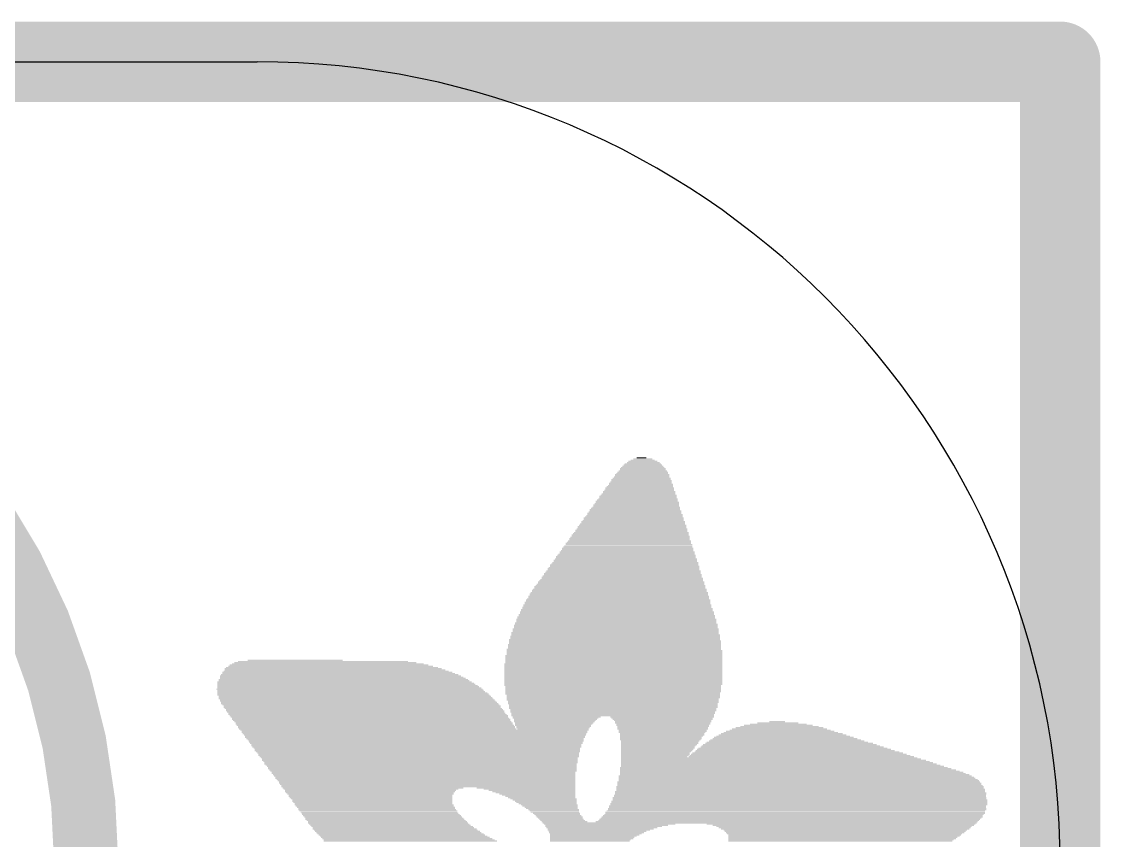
# Model space of a CAD drawing. Extents: x -2.1 to 12.3, y -0.9 to 15.4.
# Drawn here: x 6.875 to 10.287, y 12.778 to 15.367 of the extents above; entities that cross this region are included whole.
import ezdxf

# ---------------------------------------------------------------- set-up
doc = ezdxf.new("R2010")
doc.units = 0
for name, color, linetype in [('1', 12, 'CONTINUOUS'), ('16', 132, 'CONTINUOUS'), ('20', 53, 'CONTINUOUS'), ('21', 40, 'CONTINUOUS')]:
    doc.layers.add(name, color=color, linetype=linetype)

# ---------------------------------------------------------------- blocks, each defined once
blk = doc.blocks.new('RECT')
blk.add_solid([(-0.5, -0.5), (0.5, -0.5), (-0.5, 0.5), (0.5, 0.5)])

msp = doc.modelspace()

# ---------------------------------------------------------------- linework, layer by layer
at = {"layer": '1', "const_width": 0.254}
for points in [[(0, 15.24), (10.16, 15.24)], [(10.16, 15.24), (10.16, 0)]]:
    msp.add_lwpolyline(points, dxfattribs=at)
at = {"layer": '1', "const_width": 0.127}
for points in [[(10.2235, 15.24, 1), (10.0965, 15.24)], [(10.16, 15.1765, 1), (10.16, 15.3035)]]:
    msp.add_lwpolyline(points, format="xyb", dxfattribs=at)
at = {"layer": '16', "const_width": 0.254}
for points in [[(0, 15.24), (10.16, 15.24)], [(10.16, 15.24), (10.16, 0)]]:
    msp.add_lwpolyline(points, dxfattribs=at)
at = {"layer": '16', "const_width": 0.127}
for points in [[(10.2235, 15.24, 1), (10.0965, 15.24)], [(10.16, 15.1765, 1), (10.16, 15.3035)]]:
    msp.add_lwpolyline(points, format="xyb", dxfattribs=at)
at = {"layer": '20'}
msp.add_line((2.54, 15.24), (7.62, 15.24), dxfattribs=at)
msp.add_arc((7.62, 12.7), 2.54, 0, 90, dxfattribs=at)
at = {"layer": '21', "const_width": 0.2032}
msp.add_lwpolyline([(5.08, 10.7, 1), (5.08, 14.7, 1), (5.08, 10.7)], format="xyb", dxfattribs=at)

# ---------------------------------------------------------------- block references
at = {"layer": '21'}
for p, xscale, yscale in [((8.8361, 13.9878), 0.0305, 0.0038), ((8.8398, 13.9535), 0.1448, 0.0038), ((8.8399, 13.9573), 0.1371, 0.0038), ((8.8399, 13.9611), 0.1295, 0.0038), ((8.8399, 13.9649), 0.1219, 0.0038), ((8.8399, 13.9687), 0.1143, 0.0038), ((8.8418, 13.9725), 0.1029, 0.0038), ((8.8399, 13.9764), 0.0915, 0.0039), ((8.8398, 13.9802), 0.0762, 0.0038), ((8.8399, 13.984), 0.0609, 0.0038), ((8.8342, 13.9192), 0.1867, 0.0038), ((8.8361, 13.923), 0.1829, 0.0038), ((8.8361, 13.9268), 0.1753, 0.0038), ((8.838, 13.9344), 0.1715, 0.0038), ((8.838, 13.9306), 0.1715, 0.0038), ((8.8379, 13.9383), 0.1638, 0.0039), ((8.8398, 13.9421), 0.16, 0.0038), ((8.8398, 13.9459), 0.1524, 0.0038), ((8.8398, 13.9497), 0.1448, 0.0038), ((8.8284, 13.8849), 0.221, 0.0038), ((8.8303, 13.8925), 0.2172, 0.0038), ((8.8303, 13.8887), 0.2172, 0.0038), ((8.8303, 13.8963), 0.2096, 0.0038), ((8.8322, 13.9002), 0.2058, 0.0039), ((8.8323, 13.9078), 0.1981, 0.0038), ((8.8342, 13.904), 0.2019, 0.0038), ((8.8342, 13.9116), 0.1943, 0.0038), ((8.8361, 13.9154), 0.1905, 0.0038), ((8.8208, 13.8506), 0.2591, 0.0038), ((8.8227, 13.8544), 0.2552, 0.0038), ((8.8246, 13.8582), 0.2514, 0.0038), ((8.8246, 13.8659), 0.2438, 0.0038), ((8.8246, 13.862), 0.2438, 0.0039), ((8.8265, 13.8697), 0.24, 0.0038), ((8.8265, 13.8735), 0.2324, 0.0038), ((8.8284, 13.8811), 0.2286, 0.0038), ((8.8284, 13.8773), 0.2286, 0.0038), ((8.8151, 13.8163), 0.2934, 0.0038), ((8.817, 13.8201), 0.2896, 0.0038), ((8.8151, 13.8239), 0.2857, 0.0039), ((8.817, 13.8278), 0.2819, 0.0038), ((8.8189, 13.8316), 0.2781, 0.0038), ((8.8189, 13.8392), 0.2705, 0.0038), ((8.8189, 13.8354), 0.2705, 0.0038), ((8.8208, 13.843), 0.2667, 0.0038), ((8.8227, 13.8468), 0.2629, 0.0038), ((8.8094, 13.7858), 0.3277, 0.0039), ((8.8094, 13.782), 0.3277, 0.0038), ((8.8094, 13.7897), 0.3201, 0.0038), ((8.8113, 13.7973), 0.3163, 0.0038), ((8.8113, 13.7935), 0.3163, 0.0038), ((8.8113, 13.8011), 0.3086, 0.0038), ((8.8132, 13.8049), 0.3048, 0.0038), ((8.8132, 13.8125), 0.2972, 0.0038), ((8.8151, 13.8087), 0.301, 0.0038), ((8.8018, 13.7477), 0.3657, 0.0039), ((8.8037, 13.7516), 0.3619, 0.0038), ((8.8037, 13.7592), 0.3543, 0.0038), ((8.8037, 13.7554), 0.3543, 0.0038), ((8.8056, 13.763), 0.3505, 0.0038), ((8.8056, 13.7706), 0.3429, 0.0038), ((8.8056, 13.7668), 0.3429, 0.0038), ((8.8075, 13.7744), 0.3391, 0.0038), ((8.8075, 13.7782), 0.3315, 0.0038), ((8.7941, 13.7173), 0.3962, 0.0038), ((8.796, 13.7135), 0.4, 0.0038), ((8.796, 13.7211), 0.3924, 0.0038), ((8.7979, 13.7249), 0.3886, 0.0038), ((8.7979, 13.7325), 0.381, 0.0038), ((8.7979, 13.7287), 0.381, 0.0038), ((8.7998, 13.7363), 0.3772, 0.0038), ((8.7998, 13.7439), 0.3696, 0.0038), ((8.8017, 13.7401), 0.3734, 0.0038), ((8.7884, 13.6792), 0.4382, 0.0038), ((8.7884, 13.683), 0.4306, 0.0038), ((8.7903, 13.6906), 0.4268, 0.0038), ((8.7903, 13.6868), 0.4268, 0.0038), ((8.7904, 13.6944), 0.4191, 0.0038), ((8.7923, 13.702), 0.4153, 0.0038), ((8.7923, 13.6982), 0.4153, 0.0038), ((8.7922, 13.7058), 0.4076, 0.0038), ((8.7941, 13.7096), 0.4038, 0.0039), ((8.7808, 13.6487), 0.4686, 0.0038), ((8.7827, 13.6449), 0.4724, 0.0038), ((8.7827, 13.6525), 0.4648, 0.0038), ((8.7846, 13.6563), 0.461, 0.0038), ((8.7846, 13.6639), 0.4534, 0.0038), ((8.7846, 13.6601), 0.4534, 0.0038), ((8.7865, 13.6677), 0.4496, 0.0038), ((8.7865, 13.6754), 0.442, 0.0038), ((8.7865, 13.6715), 0.442, 0.0039), ((8.7732, 13.6106), 0.5067, 0.0038), ((8.7751, 13.6144), 0.5029, 0.0038), ((8.7751, 13.622), 0.4953, 0.0038), ((8.777, 13.6182), 0.4991, 0.0038), ((8.777, 13.6258), 0.4915, 0.0038), ((8.7789, 13.6296), 0.4877, 0.0038), ((8.7789, 13.6373), 0.4801, 0.0038), ((8.7789, 13.6334), 0.4801, 0.0039), ((8.7808, 13.6411), 0.4762, 0.0038), ((8.7675, 13.5801), 0.5411, 0.0038), ((8.7675, 13.5763), 0.5411, 0.0038), ((8.7694, 13.5839), 0.5373, 0.0038), ((8.7694, 13.5877), 0.5295, 0.0038), ((8.7713, 13.5953), 0.5257, 0.0039), ((8.7713, 13.5915), 0.5257, 0.0038), ((8.7713, 13.5992), 0.5181, 0.0038), ((8.7732, 13.603), 0.5143, 0.0038), ((8.7751, 13.6068), 0.5105, 0.0038), ((8.7637, 13.5496), 0.5715, 0.0038), ((8.7637, 13.5458), 0.5715, 0.0038), ((8.7637, 13.5572), 0.5639, 0.0039), ((8.7637, 13.5534), 0.5639, 0.0038), ((8.7656, 13.5611), 0.5601, 0.0038), ((8.7656, 13.5687), 0.5525, 0.0038), ((8.7656, 13.5649), 0.5525, 0.0038), ((8.7675, 13.5725), 0.5487, 0.0038), ((8.7579, 13.5153), 0.5982, 0.0038), ((8.7598, 13.5115), 0.602, 0.0038), ((8.7598, 13.523), 0.5944, 0.0038), ((8.7598, 13.5191), 0.5944, 0.0039), ((8.7599, 13.5306), 0.5867, 0.0038), ((8.7599, 13.5268), 0.5867, 0.0038), ((8.7618, 13.5382), 0.5829, 0.0038), ((8.7618, 13.5344), 0.5829, 0.0038), ((8.7618, 13.542), 0.5753, 0.0038), ((8.756, 13.4772), 0.6324, 0.0038), ((8.756, 13.4849), 0.6248, 0.0038), ((8.756, 13.4811), 0.6248, 0.0039), ((8.756, 13.4925), 0.6172, 0.0038), ((8.7579, 13.4887), 0.621, 0.0038), ((8.7579, 13.5001), 0.6134, 0.0038), ((8.7579, 13.4963), 0.6134, 0.0038), ((8.7579, 13.5077), 0.6058, 0.0038), ((8.7579, 13.5039), 0.6058, 0.0038), ((8.7542, 13.4468), 0.6515, 0.0038), ((8.7542, 13.443), 0.6515, 0.0039), ((8.7542, 13.4582), 0.6439, 0.0038), ((8.7542, 13.4544), 0.6439, 0.0038), ((8.7542, 13.4506), 0.6439, 0.0038), ((8.7541, 13.4658), 0.6362, 0.0038), ((8.7561, 13.462), 0.6401, 0.0038), ((8.756, 13.4734), 0.6324, 0.0038), ((8.756, 13.4696), 0.6324, 0.0038), ((8.7503, 13.4125), 0.6668, 0.0038), ((8.7522, 13.4087), 0.6706, 0.0038), ((8.7522, 13.4239), 0.663, 0.0038), ((8.7522, 13.4201), 0.663, 0.0038), ((8.7522, 13.4163), 0.663, 0.0038), ((8.7522, 13.4353), 0.6554, 0.0038), ((8.7522, 13.4315), 0.6554, 0.0038), ((8.7541, 13.4277), 0.6592, 0.0038), ((8.7542, 13.4391), 0.6515, 0.0038), ((8.7484, 13.382), 0.6782, 0.0038), ((8.7503, 13.3782), 0.682, 0.0038), ((8.7503, 13.3744), 0.682, 0.0038), ((8.7503, 13.3972), 0.6744, 0.0038), ((8.7503, 13.3934), 0.6744, 0.0038), ((8.7503, 13.3896), 0.6744, 0.0038), ((8.7503, 13.3858), 0.6744, 0.0038), ((8.7522, 13.4049), 0.6706, 0.0039), ((8.7522, 13.401), 0.6706, 0.0038), ((7.8359, 13.3401), 0.5754, 0.0038), ((7.8283, 13.3439), 0.5372, 0.0038), ((7.7407, 13.3477), 0.3009, 0.0038), ((8.7484, 13.3629), 0.6858, 0.0038), ((8.7484, 13.3591), 0.6858, 0.0038), ((8.7484, 13.3553), 0.6858, 0.0038), ((8.7484, 13.3515), 0.6858, 0.0038), ((8.7484, 13.3477), 0.6858, 0.0038), ((8.7484, 13.3439), 0.6858, 0.0038), ((8.7484, 13.3401), 0.6858, 0.0038), ((8.7503, 13.3706), 0.682, 0.0038), ((8.7503, 13.3668), 0.682, 0.0039), ((7.874, 13.3096), 0.7278, 0.0038), ((7.8778, 13.3058), 0.7354, 0.0038), ((7.8702, 13.3134), 0.7124, 0.0038), ((7.8607, 13.321), 0.6858, 0.0038), ((7.8664, 13.3172), 0.6972, 0.0038), ((7.8569, 13.3248), 0.6705, 0.0038), ((7.8531, 13.3287), 0.6477, 0.0039), ((7.8474, 13.3325), 0.6287, 0.0038), ((7.8435, 13.3363), 0.6058, 0.0038), ((8.7465, 13.3363), 0.6896, 0.0038), ((8.7465, 13.3325), 0.6896, 0.0038), ((8.7465, 13.3287), 0.6896, 0.0039), ((8.7465, 13.3248), 0.6896, 0.0038), ((8.7465, 13.321), 0.6896, 0.0038), ((8.7465, 13.3172), 0.6896, 0.0038), ((8.7465, 13.3134), 0.6896, 0.0038), ((8.7465, 13.3096), 0.6896, 0.0038), ((8.7465, 13.3058), 0.6896, 0.0038), ((7.8969, 13.2791), 0.8039, 0.0038), ((7.9007, 13.2753), 0.8115, 0.0038), ((7.9026, 13.2715), 0.8153, 0.0038), ((7.8931, 13.2867), 0.7887, 0.0038), ((7.895, 13.2829), 0.7925, 0.0038), ((7.8835, 13.2982), 0.762, 0.0038), ((7.8873, 13.2944), 0.7696, 0.0038), ((7.8912, 13.2906), 0.7773, 0.0039), ((7.8816, 13.302), 0.7506, 0.0038), ((8.7465, 13.302), 0.6896, 0.0038), ((8.7465, 13.2982), 0.6896, 0.0038), ((8.7465, 13.2944), 0.6896, 0.0038), ((8.7465, 13.2906), 0.6896, 0.0039), ((8.7465, 13.2867), 0.6896, 0.0038), ((8.7465, 13.2829), 0.6896, 0.0038), ((8.7465, 13.2791), 0.6896, 0.0038), ((8.7465, 13.2753), 0.6896, 0.0038), ((8.7465, 13.2715), 0.6896, 0.0038), ((7.9121, 13.2563), 0.842, 0.0038), ((7.9064, 13.2677), 0.823, 0.0038), ((7.9083, 13.2639), 0.8268, 0.0038), ((7.9121, 13.2601), 0.8344, 0.0038), ((7.9159, 13.2525), 0.842, 0.0039), ((7.9178, 13.2486), 0.8458, 0.0038), ((7.9216, 13.2448), 0.8534, 0.0038), ((7.9236, 13.241), 0.8573, 0.0038), ((7.9255, 13.2372), 0.8611, 0.0038), ((8.7446, 13.2677), 0.6858, 0.0038), ((8.7465, 13.2639), 0.682, 0.0038), ((8.7465, 13.2601), 0.682, 0.0038), ((8.7465, 13.2563), 0.682, 0.0038), ((8.7465, 13.2525), 0.682, 0.0039), ((8.7465, 13.2486), 0.682, 0.0038), ((8.7446, 13.2448), 0.6782, 0.0038), ((8.7446, 13.241), 0.6782, 0.0038), ((8.7465, 13.2372), 0.6744, 0.0038), ((7.9293, 13.2334), 0.8611, 0.0038), ((7.9312, 13.2296), 0.8649, 0.0038), ((7.9331, 13.2258), 0.8687, 0.0038), ((7.9369, 13.222), 0.8687, 0.0038), ((7.9388, 13.2182), 0.8725, 0.0038), ((7.9426, 13.2144), 0.8725, 0.0039), ((7.9445, 13.2105), 0.8763, 0.0038), ((7.9483, 13.2067), 0.8763, 0.0038), ((7.9522, 13.2029), 0.8763, 0.0038), ((8.7465, 13.2334), 0.6744, 0.0038), ((8.7465, 13.2296), 0.6744, 0.0038), ((8.7446, 13.2258), 0.6706, 0.0038), ((8.7446, 13.222), 0.6706, 0.0038), ((8.7465, 13.2182), 0.6668, 0.0038), ((8.7465, 13.2144), 0.6668, 0.0039), ((8.7446, 13.2105), 0.663, 0.0038), ((8.7465, 13.2067), 0.6592, 0.0038), ((8.7465, 13.2029), 0.6592, 0.0038), ((7.9522, 13.1991), 0.8763, 0.0038), ((7.956, 13.1953), 0.8763, 0.0038), ((7.9598, 13.1915), 0.8763, 0.0038), ((7.9617, 13.1877), 0.8801, 0.0038), ((7.9636, 13.1839), 0.8763, 0.0038), ((7.9674, 13.1801), 0.8763, 0.0038), ((7.9693, 13.1763), 0.8801, 0.0039), ((7.9731, 13.1724), 0.8801, 0.0038), ((7.975, 13.1686), 0.8763, 0.0038), ((8.7465, 13.1991), 0.6592, 0.0038), ((8.7446, 13.1953), 0.6553, 0.0038), ((8.7465, 13.1915), 0.6515, 0.0038), ((8.7465, 13.1877), 0.6515, 0.0038), ((8.7446, 13.1839), 0.6477, 0.0038), ((8.7465, 13.1801), 0.6439, 0.0038), ((8.7446, 13.1763), 0.6401, 0.0039), ((8.7446, 13.1724), 0.6401, 0.0038), ((8.5675, 13.1686), 0.2781, 0.0038), ((8.9008, 13.1686), 0.3276, 0.0038), ((7.9788, 13.1648), 0.8763, 0.0038), ((7.9807, 13.161), 0.8801, 0.0038), ((7.9826, 13.1572), 0.8763, 0.0038), ((7.9864, 13.1534), 0.8763, 0.0038), ((7.9903, 13.1496), 0.8763, 0.0038), ((7.9903, 13.1458), 0.8763, 0.0038), ((7.9941, 13.142), 0.8763, 0.0038), ((7.9979, 13.1382), 0.8763, 0.0039), ((7.9979, 13.1343), 0.8763, 0.0038), ((8.5637, 13.1648), 0.2705, 0.0038), ((8.5617, 13.1572), 0.259, 0.0038), ((8.5598, 13.1534), 0.2552, 0.0038), ((8.5637, 13.161), 0.2629, 0.0038), ((8.5598, 13.1496), 0.2476, 0.0038), ((8.5579, 13.1458), 0.2438, 0.0038), ((8.556, 13.142), 0.24, 0.0038), ((8.5579, 13.1382), 0.2362, 0.0039), ((8.556, 13.1343), 0.2324, 0.0038), ((8.9008, 13.1648), 0.32, 0.0038), ((8.9027, 13.161), 0.3162, 0.0038), ((8.9027, 13.1572), 0.3086, 0.0038), ((8.9046, 13.1534), 0.3048, 0.0038), ((8.9027, 13.1496), 0.301, 0.0038), ((8.9046, 13.1458), 0.2972, 0.0038), ((8.9027, 13.142), 0.2934, 0.0038), ((8.9046, 13.1382), 0.2896, 0.0039), ((8.9027, 13.1343), 0.2858, 0.0038), ((9.2722, 13.1343), 0.2781, 0.0038), ((9.2722, 13.1382), 0.2477, 0.0039), ((9.2684, 13.142), 0.2171, 0.0038), ((9.2684, 13.1458), 0.1791, 0.0038), ((9.2666, 13.1496), 0.1295, 0.0038), ((9.2646, 13.1534), 0.0495, 0.0038), ((8.0016, 13.1305), 0.8763, 0.0038), ((8.1179, 13.1267), 1.1011, 0.0038), ((8.1179, 13.1229), 1.0935, 0.0038), ((8.1179, 13.1191), 1.0935, 0.0038), ((8.1179, 13.1153), 1.0859, 0.0038), ((8.1197, 13.1115), 1.0821, 0.0038), ((8.1197, 13.1077), 1.0745, 0.0038), ((8.1197, 13.1039), 1.0745, 0.0038), ((8.1197, 13.1001), 1.0668, 0.0039), ((8.556, 13.1305), 0.2248, 0.0038), ((8.9027, 13.1305), 0.2858, 0.0038), ((8.9027, 13.1267), 0.2782, 0.0038), ((8.9027, 13.1229), 0.2782, 0.0038), ((8.9008, 13.1191), 0.2744, 0.0038), ((8.9008, 13.1153), 0.2667, 0.0038), ((8.9008, 13.1115), 0.2667, 0.0038), ((8.8989, 13.1077), 0.2629, 0.0038), ((8.897, 13.1039), 0.2591, 0.0038), ((8.897, 13.1001), 0.2591, 0.0039), ((9.2894, 13.1001), 0.4572, 0.0039), ((9.2856, 13.1039), 0.442, 0.0038), ((9.2837, 13.1077), 0.423, 0.0038), ((9.2818, 13.1115), 0.4038, 0.0038), ((9.2799, 13.1153), 0.3848, 0.0038), ((9.2761, 13.1191), 0.362, 0.0038), ((9.2742, 13.1229), 0.3429, 0.0038), ((9.2742, 13.1267), 0.32, 0.0038), ((9.2723, 13.1305), 0.301, 0.0038), ((8.1217, 13.0962), 1.0629, 0.0038), ((8.1235, 13.0924), 1.0591, 0.0038), ((8.1217, 13.0886), 1.0553, 0.0038), ((8.1235, 13.0848), 1.0515, 0.0038), ((8.1235, 13.081), 1.0439, 0.0038), ((8.1235, 13.0772), 1.0439, 0.0038), ((8.1255, 13.0734), 1.0401, 0.0038), ((8.1255, 13.0696), 1.0325, 0.0038), ((8.1273, 13.0658), 1.0287, 0.0038), ((8.8951, 13.0962), 0.2553, 0.0038), ((8.8951, 13.0924), 0.2476, 0.0038), ((8.8932, 13.0886), 0.2438, 0.0038), ((8.8932, 13.0848), 0.2438, 0.0038), ((8.8913, 13.081), 0.24, 0.0038), ((8.8894, 13.0772), 0.2362, 0.0038), ((8.8875, 13.0734), 0.2324, 0.0038), ((8.8875, 13.0696), 0.2324, 0.0038), ((8.8856, 13.0658), 0.2286, 0.0038), ((9.318, 13.0658), 0.6134, 0.0038), ((9.3142, 13.0696), 0.5982, 0.0038), ((9.3123, 13.0734), 0.5791, 0.0038), ((9.3085, 13.0772), 0.5639, 0.0038), ((9.3047, 13.081), 0.5487, 0.0038), ((9.3027, 13.0848), 0.5295, 0.0038), ((9.2971, 13.0886), 0.5105, 0.0038), ((9.2951, 13.0924), 0.4915, 0.0038), ((9.2913, 13.0962), 0.4762, 0.0038), ((8.1273, 13.062), 1.0287, 0.0039), ((8.1293, 13.0581), 1.0249, 0.0038), ((8.1293, 13.0543), 1.0173, 0.0038), ((8.1311, 13.0505), 1.0135, 0.0038), ((8.1311, 13.0467), 1.0135, 0.0038), ((8.1331, 13.0429), 1.0096, 0.0038), ((8.1331, 13.0391), 1.002, 0.0038), ((8.135, 13.0353), 0.9982, 0.0038), ((8.135, 13.0315), 0.9982, 0.0038), ((8.8837, 13.062), 0.2247, 0.0039), ((8.8818, 13.0581), 0.2209, 0.0038), ((8.8799, 13.0543), 0.2171, 0.0038), ((8.8799, 13.0505), 0.2171, 0.0038), ((8.878, 13.0467), 0.2133, 0.0038), ((8.8761, 13.0429), 0.2095, 0.0038), ((9.2399, 13.0391), 0.9372, 0.0038), ((9.2456, 13.0353), 0.9486, 0.0038), ((9.2533, 13.0315), 0.9639, 0.0038), ((9.3408, 13.0429), 0.7125, 0.0038), ((9.337, 13.0467), 0.6973, 0.0038), ((9.3332, 13.0505), 0.682, 0.0038), ((9.3294, 13.0543), 0.6668, 0.0038), ((9.3276, 13.0581), 0.6477, 0.0038), ((9.3218, 13.062), 0.6286, 0.0039), ((8.1369, 13.0277), 0.9944, 0.0038), ((8.1388, 13.0239), 0.9906, 0.0039), ((8.1369, 13.02), 0.9868, 0.0038), ((8.1388, 13.0162), 0.983, 0.0038), ((8.1407, 13.0124), 0.9792, 0.0038), ((8.1426, 13.0086), 0.9754, 0.0038), ((8.1426, 13.0048), 0.9754, 0.0038), ((8.1445, 13.001), 0.9716, 0.0038), ((8.1464, 12.9972), 0.9678, 0.0038), ((9.2856, 13.0086), 1.0364, 0.0038), ((9.2913, 13.0048), 1.0478, 0.0038), ((9.2989, 13.001), 1.063, 0.0038), ((9.3047, 12.9972), 1.0745, 0.0038), ((9.259, 13.0277), 0.9753, 0.0038), ((9.2646, 13.0239), 0.9867, 0.0039), ((9.2704, 13.02), 0.9982, 0.0038), ((9.2761, 13.0162), 1.0096, 0.0038), ((9.2818, 13.0124), 1.021, 0.0038), ((8.1464, 12.9934), 0.9601, 0.0038), ((8.1464, 12.9896), 0.9601, 0.0038), ((8.1484, 12.9858), 0.9563, 0.0039), ((8.1502, 12.9819), 0.9525, 0.0038), ((8.1522, 12.9781), 0.9487, 0.0038), ((8.1522, 12.9743), 0.9487, 0.0038), ((8.154, 12.9705), 0.9449, 0.0038), ((8.156, 12.9667), 0.9411, 0.0038), ((8.1578, 12.9629), 0.9373, 0.0038), ((9.3332, 12.9629), 1.1468, 0.0038), ((9.3218, 12.9819), 1.1164, 0.0038), ((9.3256, 12.9781), 1.124, 0.0038), ((9.3275, 12.9743), 1.1278, 0.0038), ((9.3313, 12.9705), 1.1354, 0.0038), ((9.3332, 12.9667), 1.1392, 0.0038), ((9.3103, 12.9934), 1.0859, 0.0038), ((9.3141, 12.9896), 1.0935, 0.0038), ((9.3199, 12.9858), 1.1049, 0.0039), ((8.1578, 12.9591), 0.9373, 0.0038), ((8.1598, 12.9553), 0.9335, 0.0038), ((8.1616, 12.9515), 0.9297, 0.0038), ((8.1616, 12.9477), 0.9297, 0.0039), ((7.9864, 12.9438), 0.5715, 0.0038), ((7.9807, 12.94), 0.5524, 0.0038), ((7.9788, 12.9362), 0.541, 0.0038), ((7.9769, 12.9324), 0.5372, 0.0038), ((7.9769, 12.9286), 0.5296, 0.0038), ((8.4703, 12.9438), 0.3124, 0.0038), ((8.4817, 12.94), 0.2896, 0.0038), ((8.4893, 12.9362), 0.2743, 0.0038), ((8.4951, 12.9324), 0.2629, 0.0038), ((8.5008, 12.9286), 0.2515, 0.0038), ((9.337, 12.9324), 1.1697, 0.0038), ((9.339, 12.9286), 1.1735, 0.0038), ((9.337, 12.9477), 1.1621, 0.0039), ((9.337, 12.9438), 1.1621, 0.0038), ((9.339, 12.94), 1.1659, 0.0038), ((9.339, 12.9362), 1.1659, 0.0038), ((9.3351, 12.9591), 1.1506, 0.0038), ((9.3351, 12.9553), 1.1506, 0.0038), ((9.337, 12.9515), 1.1545, 0.0038), ((7.9788, 12.9248), 0.5258, 0.0038), ((7.9788, 12.921), 0.5182, 0.0038), ((7.9788, 12.9172), 0.5182, 0.0038), ((7.9807, 12.9134), 0.5144, 0.0038), ((7.9826, 12.9096), 0.5106, 0.0039), ((7.9845, 12.9057), 0.5068, 0.0038), ((7.9845, 12.9019), 0.5068, 0.0038), ((7.9864, 12.8981), 0.503, 0.0038), ((7.9883, 12.8943), 0.4992, 0.0038), ((8.5065, 12.9248), 0.2401, 0.0038), ((8.5103, 12.921), 0.2324, 0.0038), ((8.516, 12.9172), 0.221, 0.0038), ((8.5198, 12.9134), 0.2134, 0.0038), ((8.5255, 12.9096), 0.2096, 0.0039), ((8.5294, 12.9057), 0.2019, 0.0038), ((8.5332, 12.9019), 0.1943, 0.0038), ((8.5351, 12.8981), 0.1905, 0.0038), ((8.5389, 12.8943), 0.1829, 0.0038), ((9.3332, 12.8943), 1.1925, 0.0038), ((9.3352, 12.9019), 1.1887, 0.0038), ((9.3352, 12.8981), 1.1887, 0.0038), ((9.337, 12.9057), 1.1849, 0.0038), ((9.3352, 12.9134), 1.1811, 0.0038), ((9.3352, 12.9096), 1.1811, 0.0039), ((9.337, 12.921), 1.1773, 0.0038), ((9.337, 12.9172), 1.1773, 0.0038), ((9.339, 12.9248), 1.1735, 0.0038), ((7.9902, 12.8905), 0.503, 0.0038), ((7.9922, 12.8867), 0.4991, 0.0038), ((7.996, 12.8829), 0.4991, 0.0038), ((7.9979, 12.8791), 0.4953, 0.0038), ((7.9998, 12.8753), 0.4991, 0.0038), ((8.0036, 12.8715), 0.4991, 0.0039), ((8.0054, 12.8676), 0.4953, 0.0038), ((8.0092, 12.8638), 0.4953, 0.0038), ((8.0112, 12.86), 0.4991, 0.0038), ((8.5446, 12.8905), 0.1791, 0.0038), ((8.5465, 12.8867), 0.1753, 0.0038), ((8.5503, 12.8829), 0.1676, 0.0038), ((8.5522, 12.8791), 0.1638, 0.0038), ((8.5579, 12.8753), 0.16, 0.0038), ((8.5598, 12.8715), 0.1562, 0.0039), ((8.5617, 12.8676), 0.1524, 0.0038), ((8.5674, 12.8638), 0.1486, 0.0038), ((8.5693, 12.86), 0.1448, 0.0038), ((9.318, 12.86), 1.2002, 0.0038), ((9.3218, 12.8676), 1.2002, 0.0038), ((9.3218, 12.8638), 1.2002, 0.0038), ((9.3237, 12.8715), 1.1964, 0.0039), ((9.3275, 12.8791), 1.1964, 0.0038), ((9.3275, 12.8753), 1.1964, 0.0038), ((9.3294, 12.8867), 1.1925, 0.0038), ((9.3294, 12.8829), 1.1925, 0.0038), ((9.3332, 12.8905), 1.1925, 0.0038), ((8.015, 12.8562), 0.4991, 0.0038), ((8.0188, 12.8524), 0.4991, 0.0038), ((8.0245, 12.8448), 0.503, 0.0038), ((8.0226, 12.8486), 0.4991, 0.0038), ((8.0283, 12.841), 0.503, 0.0038), ((8.0321, 12.8372), 0.5029, 0.0038), ((8.0341, 12.8334), 0.5067, 0.0039), ((8.0379, 12.8295), 0.5067, 0.0038), ((8.5731, 12.8562), 0.1448, 0.0038), ((8.577, 12.8524), 0.1447, 0.0038), ((8.5789, 12.8486), 0.1409, 0.0038), ((8.5827, 12.8448), 0.1409, 0.0038), ((8.5865, 12.841), 0.141, 0.0038), ((8.5922, 12.8372), 0.1448, 0.0038), ((9.2094, 12.8334), 1.3716, 0.0039), ((8.7351, 12.8295), 0.4153, 0.0038), ((9.2951, 12.8372), 1.2078, 0.0038), ((9.3009, 12.841), 1.2039, 0.0038), ((9.3047, 12.8448), 1.2039, 0.0038), ((9.3085, 12.8486), 1.2039, 0.0038), ((9.3123, 12.8524), 1.204, 0.0038), ((9.3142, 12.8562), 1.2002, 0.0038), ((9.4666, 12.8295), 0.8496, 0.0038), ((8.0417, 12.8257), 0.5067, 0.0038), ((8.0473, 12.8219), 0.5105, 0.0038), ((8.0511, 12.8181), 0.5105, 0.0038), ((8.055, 12.8143), 0.5182, 0.0038), ((8.0588, 12.8105), 0.5182, 0.0038), ((8.0645, 12.8067), 0.522, 0.0038), ((8.0683, 12.8029), 0.522, 0.0038), ((8.074, 12.7991), 0.5258, 0.0038), ((8.0778, 12.7953), 0.5258, 0.0039), ((8.7255, 12.8257), 0.3886, 0.0038), ((8.716, 12.8219), 0.3696, 0.0038), ((8.7103, 12.8181), 0.3506, 0.0038), ((8.7065, 12.8143), 0.3353, 0.0038), ((8.7008, 12.8105), 0.3239, 0.0038), ((8.697, 12.8067), 0.3086, 0.0038), ((8.6932, 12.8029), 0.3009, 0.0038), ((8.6913, 12.7991), 0.2895, 0.0038), ((8.6875, 12.7953), 0.2819, 0.0039), ((9.4742, 12.8257), 0.8268, 0.0038), ((9.4761, 12.8219), 0.8078, 0.0038), ((9.478, 12.8181), 0.7963, 0.0038), ((9.4799, 12.8143), 0.7848, 0.0038), ((9.4799, 12.8105), 0.7696, 0.0038), ((9.4799, 12.8067), 0.762, 0.0038), ((9.4799, 12.8029), 0.7544, 0.0038), ((9.478, 12.7991), 0.743, 0.0038), ((9.478, 12.7953), 0.7354, 0.0039), ((8.0836, 12.7914), 0.5295, 0.0038), ((8.0893, 12.7876), 0.5334, 0.0038), ((8.095, 12.7838), 0.5372, 0.0038), ((8.1007, 12.78), 0.541, 0.0038), ((8.1045, 12.7762), 0.5486, 0.0038), ((8.6837, 12.7914), 0.2743, 0.0038), ((8.6799, 12.7876), 0.2667, 0.0038), ((8.6741, 12.78), 0.2552, 0.0038), ((8.6722, 12.7762), 0.2514, 0.0038), ((8.678, 12.7838), 0.2629, 0.0038), ((9.4761, 12.7914), 0.7316, 0.0038), ((9.4703, 12.7838), 0.7201, 0.0038), ((9.4665, 12.78), 0.7125, 0.0038), ((9.4723, 12.7876), 0.7239, 0.0038), ((9.4647, 12.7762), 0.7087, 0.0038)]:
    msp.add_blockref('RECT', p, dxfattribs=dict(at, xscale=xscale, yscale=yscale))

doc.saveas('drawing.dxf')
